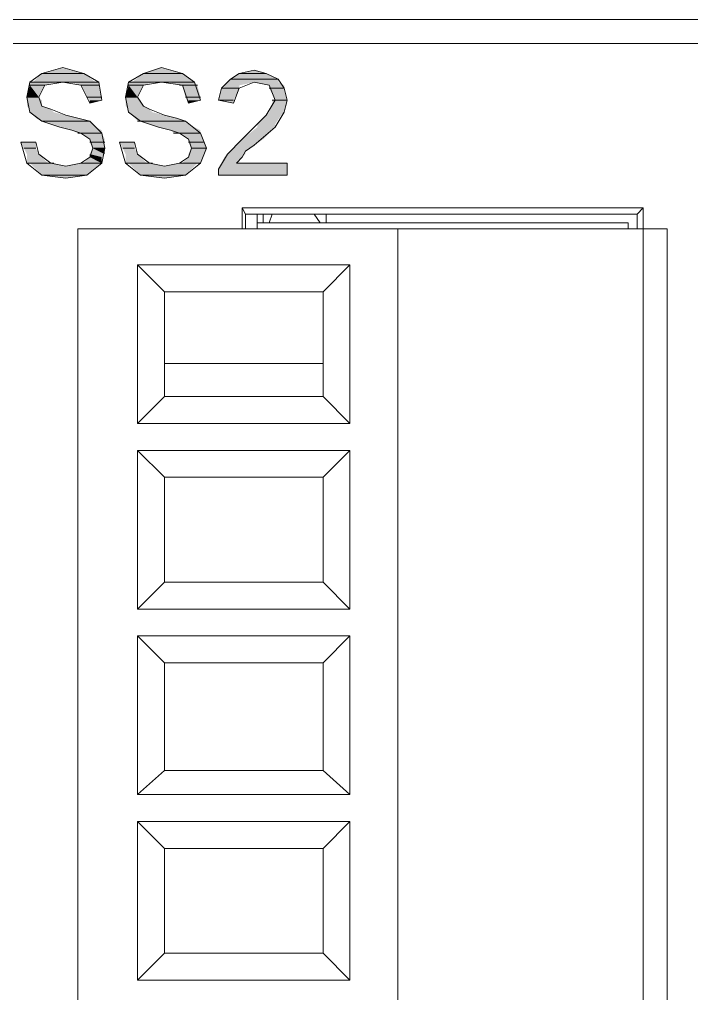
# Model space of a CAD drawing. Header units: millimetres. Extents: x 41 to 1635, y 11 to 1528.
# Drawn here: x 963.44 to 976.17, y 1180.03 to 1198.47 of the extents above; entities that cross this region are included whole.
import ezdxf

# ---------------------------------------------------------------- set-up
doc = ezdxf.new("R2010")
doc.units = ezdxf.units.MM
doc.header["$LTSCALE"] = 8
for name, color, linetype in [('Layer1', 3, 'CONTINUOUS'), ('PDF_Geometry', 7, 'CONTINUOUS'), ('PDF_Solid Fills', 7, 'CONTINUOUS')]:
    doc.layers.add(name, color=color, linetype=linetype)

# ---------------------------------------------------------------- blocks, each defined once
blk = doc.blocks.new('28SS211R')
at = {"layer": 'PDF_Geometry', "lineweight": 9}
for points in [[(45.894, 0.185), (45.384, 0.185), (0.177, 0.185)], [(45.894, -0.269), (-0.333, -0.269), (-0.333, -89.721)], [(15.076, -3.384), (22.667, -3.384), (22.554, -3.498)], [(15.133, -3.498), (15.076, -3.384), (15.076, -3.781)], [(15.133, -3.498), (15.133, -3.781)], [(22.554, -3.498), (15.133, -3.498)], [(15.359, -3.781), (15.359, -3.498)], [(15.472, -3.498), (15.472, -3.668)], [(15.586, -3.668), (15.642, -3.498)], [(16.549, -3.668), (16.435, -3.498)], [(16.662, -3.498), (16.662, -3.668)], [(22.554, -3.781), (22.554, -3.498)], [(22.667, -3.384), (22.667, -3.781), (22.667, -36.242)], [(15.359, -3.668), (22.384, -3.668)], [(22.384, -3.668), (22.384, -3.781)], [(11.96, -36.242), (11.96, -3.781)], [(11.96, -36.242), (23.12, -36.242), (23.12, -3.781)], [(23.12, -3.781), (11.96, -3.781)], [(18.022, -36.242), (18.022, -3.781)], [(13.093, -4.461), (13.093, -7.463)], [(13.093, -4.461), (13.603, -4.971), (13.603, -6.953)], [(17.115, -4.461), (13.093, -4.461)], [(13.603, -4.971), (16.605, -4.971), (17.115, -4.461)], [(17.115, -7.463), (17.115, -4.461)], [(17.115, -7.463), (16.605, -6.953), (16.605, -4.971)], [(16.605, -6.33), (13.603, -6.33)], [(16.605, -6.953), (13.603, -6.953), (13.093, -7.463)], [(13.093, -7.463), (17.115, -7.463)], [(13.093, -7.973), (13.093, -10.976)], [(13.093, -7.973), (13.603, -8.483), (13.603, -10.466)], [(17.115, -7.973), (13.093, -7.973)], [(13.603, -8.483), (16.605, -8.483), (17.115, -7.973)], [(17.115, -10.976), (17.115, -7.973)], [(17.115, -10.976), (16.605, -10.466), (16.605, -8.483)], [(16.605, -10.466), (13.603, -10.466), (13.093, -10.976)], [(13.093, -10.976), (17.115, -10.976)], [(13.093, -11.486), (13.093, -14.488)], [(13.093, -11.486), (13.603, -11.995), (13.603, -14.035)], [(17.115, -11.486), (13.093, -11.486)], [(13.603, -11.995), (16.605, -11.995), (17.115, -11.486)], [(17.115, -14.488), (17.115, -11.486)], [(17.115, -14.488), (16.605, -14.035), (16.605, -11.995)], [(16.605, -14.035), (13.603, -14.035), (13.093, -14.488)], [(13.093, -14.488), (17.115, -14.488)], [(13.093, -14.998), (13.093, -18)], [(13.093, -14.998), (13.603, -15.508), (13.603, -17.491)], [(17.115, -14.998), (13.093, -14.998)], [(13.603, -15.508), (16.605, -15.508), (17.115, -14.998)], [(17.115, -18), (17.115, -14.998)], [(17.115, -18), (16.605, -17.491), (16.605, -15.508)], [(16.605, -17.491), (13.603, -17.491), (13.093, -18)], [(13.093, -18), (17.115, -18)]]:
    blk.add_lwpolyline(points, dxfattribs=at)
for points in [[(10.997, -2.535), (11.28, -2.761), (11.733, -2.818), (12.13, -2.761), (12.413, -2.535), (12.47, -2.251), (12.413, -1.968), (12.187, -1.742), (11.96, -1.685), (11.733, -1.628), (11.45, -1.515), (11.28, -1.458), (11.224, -1.288), (11.337, -1.062), (11.677, -1.005), (12.017, -1.062), (12.187, -1.402), (12.413, -1.345), (12.357, -1.005), (12.073, -0.835), (11.677, -0.722), (11.28, -0.835), (11.054, -1.005), (10.997, -1.288), (11.054, -1.572), (11.28, -1.742), (11.62, -1.855), (11.847, -1.911), (12.017, -1.968), (12.187, -2.081), (12.243, -2.251), (12.187, -2.421), (12.017, -2.535), (11.733, -2.591), (11.45, -2.535), (11.224, -2.365), (11.167, -2.138), (10.884, -2.138)], [(12.866, -2.535), (13.15, -2.761), (13.603, -2.818), (13.999, -2.761), (14.283, -2.535), (14.396, -2.251), (14.283, -1.968), (13.999, -1.742), (13.83, -1.685), (13.603, -1.628), (13.32, -1.515), (13.206, -1.458), (13.093, -1.288), (13.206, -1.062), (13.546, -1.005), (13.943, -1.062), (14.056, -1.402), (14.283, -1.345), (14.169, -1.005), (13.943, -0.835), (13.546, -0.722), (13.206, -0.835), (12.923, -1.005), (12.866, -1.288), (12.923, -1.572), (13.15, -1.742), (13.49, -1.855), (13.716, -1.911), (13.886, -1.968), (14.056, -2.081), (14.113, -2.251), (14.056, -2.421), (13.886, -2.535), (13.603, -2.591), (13.32, -2.535), (13.093, -2.365), (13.036, -2.138), (12.753, -2.138)], [(11.28, -0.835), (12.073, -0.835)], [(11.28, -0.835), (12.073, -0.835)], [(13.206, -0.835), (13.943, -0.835)], [(13.206, -0.835), (13.943, -0.835)], [(14.963, -2.535), (15.076, -2.421), (15.133, -2.308), (15.302, -2.195), (15.699, -1.855), (15.869, -1.572), (15.926, -1.345), (15.869, -1.118), (15.756, -0.948), (15.529, -0.835), (15.302, -0.778), (15.019, -0.835), (14.849, -0.948), (14.679, -1.118), (14.623, -1.345), (14.906, -1.402), (15.019, -1.118), (15.302, -1.005), (15.586, -1.062), (15.699, -1.345), (15.529, -1.628), (15.076, -2.081), (14.793, -2.365), (14.623, -2.648), (14.623, -2.761), (15.926, -2.761), (15.926, -2.535)], [(15.019, -0.835), (15.529, -0.835)], [(15.019, -0.835), (15.529, -0.835)], [(11.11, -1.005), (11.054, -1.005), (11.563, -1.005)], [(11.054, -1.005), (11.507, -1.005)], [(11.054, -1.005), (11.563, -1.005), (11.507, -1.005)], [(11.054, -1.062), (11.337, -1.062)], [(11.054, -1.062), (11.337, -1.062)], [(11.11, -1.005), (11.677, -1.005), (11.563, -1.005)], [(11.677, -1.005), (12.3, -1.005)], [(11.677, -1.005), (12.3, -1.005)], [(11.847, -1.005), (12.357, -1.005)], [(11.847, -1.005), (12.357, -1.005)], [(12.017, -1.062), (12.357, -1.062)], [(12.017, -1.062), (12.357, -1.062)], [(12.98, -1.005), (12.923, -1.005), (13.433, -1.005)], [(12.923, -1.005), (13.376, -1.005)], [(12.923, -1.005), (13.433, -1.005), (13.376, -1.005)], [(12.923, -1.062), (13.206, -1.062)], [(12.923, -1.062), (13.206, -1.062)], [(12.98, -1.005), (13.546, -1.005), (13.433, -1.005)], [(13.546, -1.005), (14.169, -1.005)], [(13.546, -1.005), (14.169, -1.005)], [(13.716, -1.005), (14.169, -1.005)], [(13.716, -1.005), (14.169, -1.005)], [(13.886, -1.062), (14.226, -1.062)], [(13.886, -1.062), (14.226, -1.062)], [(14.849, -0.948), (15.756, -0.948)], [(14.849, -0.948), (15.756, -0.948)], [(10.997, -1.288), (11.224, -1.288)], [(10.997, -1.288), (11.224, -1.288)], [(12.13, -1.288), (12.413, -1.288)], [(12.13, -1.288), (12.413, -1.288)], [(12.866, -1.288), (13.093, -1.288)], [(12.866, -1.288), (13.093, -1.288)], [(13.999, -1.288), (14.283, -1.288)], [(13.999, -1.288), (14.283, -1.288)], [(14.736, -1.118), (14.679, -1.118), (15.019, -1.118)], [(14.679, -1.118), (15.019, -1.118)], [(14.679, -1.118), (15.019, -1.118)], [(14.736, -1.118), (15.019, -1.118)], [(15.586, -1.118), (15.869, -1.118)], [(15.586, -1.118), (15.869, -1.118)], [(15.586, -1.118), (15.869, -1.118)], [(15.586, -1.118), (15.869, -1.118)], [(14.623, -1.345), (14.906, -1.345)], [(14.623, -1.345), (14.906, -1.345)], [(14.623, -1.345), (14.906, -1.345)], [(14.623, -1.345), (14.906, -1.345)], [(15.699, -1.345), (15.642, -1.345), (15.926, -1.345)], [(15.699, -1.345), (15.926, -1.345)], [(15.699, -1.345), (15.926, -1.345)], [(15.699, -1.345), (15.926, -1.345)], [(11.28, -1.742), (12.187, -1.742)], [(11.28, -1.742), (12.187, -1.742)], [(13.093, -1.742), (13.999, -1.742)], [(13.093, -1.742), (13.999, -1.742)], [(11.96, -1.968), (12.413, -1.968)], [(11.96, -1.968), (12.413, -1.968)], [(13.773, -1.968), (14.283, -1.968)], [(13.773, -1.968), (14.283, -1.968)], [(11.167, -2.138), (10.884, -2.138), (11.167, -2.138)], [(12.187, -2.138), (12.47, -2.138)], [(12.187, -2.138), (12.47, -2.138)], [(13.036, -2.138), (12.753, -2.138), (13.036, -2.138)], [(14.056, -2.138), (14.339, -2.138)], [(14.056, -2.138), (14.339, -2.138)], [(10.94, -2.251), (11.167, -2.251)], [(10.94, -2.251), (11.167, -2.251)], [(12.243, -2.251), (12.47, -2.251)], [(12.243, -2.251), (12.47, -2.251)], [(12.81, -2.251), (13.036, -2.251)], [(12.81, -2.251), (13.036, -2.251)], [(14.113, -2.251), (14.396, -2.251)], [(14.113, -2.251), (14.396, -2.251)], [(10.997, -2.535), (11.45, -2.535)], [(10.997, -2.535), (11.45, -2.535)], [(11.054, -2.535), (11.45, -2.535)], [(11.054, -2.535), (11.45, -2.535)], [(11.054, -2.535), (11.507, -2.535)], [(11.054, -2.535), (11.507, -2.535)], [(12.073, -2.535), (12.017, -2.535), (12.413, -2.535)], [(12.017, -2.535), (12.413, -2.535)], [(12.017, -2.535), (12.413, -2.535)], [(12.017, -2.535), (12.413, -2.535)], [(12.017, -2.535), (12.413, -2.535)], [(12.073, -2.535), (12.413, -2.535)], [(12.866, -2.535), (13.32, -2.535)], [(12.866, -2.535), (13.32, -2.535)], [(12.866, -2.535), (13.32, -2.535)], [(12.866, -2.535), (13.32, -2.535)], [(12.923, -2.535), (13.376, -2.535)], [(12.923, -2.535), (13.376, -2.535)], [(13.943, -2.535), (13.886, -2.535), (14.283, -2.535)], [(13.886, -2.535), (14.283, -2.535)], [(13.886, -2.535), (14.283, -2.535)], [(13.886, -2.535), (14.226, -2.535)], [(13.886, -2.535), (14.283, -2.535), (14.226, -2.535)], [(13.943, -2.535), (14.283, -2.535)], [(14.963, -2.535), (15.926, -2.535)], [(11.28, -2.761), (12.13, -2.761)], [(11.28, -2.761), (12.13, -2.761)], [(13.15, -2.761), (13.999, -2.761)], [(13.15, -2.761), (13.999, -2.761)], [(14.623, -2.761), (15.926, -2.761)]]:
    blk.add_lwpolyline(points, close=True, dxfattribs=at)
at = {"layer": 'PDF_Solid Fills', "lineweight": 9, "transparency": 33554559}
for points in [[(11.677, -0.722), (11.28, -0.835), (12.073, -0.835)], [(13.546, -0.722), (13.206, -0.835), (13.943, -0.835)], [(11.28, -0.835), (11.11, -1.005), (12.3, -1.005)], [(11.28, -0.835), (12.073, -0.835), (12.3, -1.005)], [(13.206, -0.835), (12.98, -1.005), (14.169, -1.005)], [(13.206, -0.835), (13.943, -0.835), (14.169, -1.005)], [(15.019, -0.835), (14.849, -0.948), (15.756, -0.948)], [(15.302, -0.778), (15.019, -0.835), (15.529, -0.835)], [(15.019, -0.835), (15.529, -0.835), (15.756, -0.948)], [(11.054, -1.062), (10.997, -1.288), (11.224, -1.288)], [(11.054, -1.005), (11.054, -1.062), (11.337, -1.062)], [(11.054, -1.005), (11.507, -1.005), (11.337, -1.062)], [(11.054, -1.062), (11.337, -1.062), (11.224, -1.288)], [(11.847, -1.005), (12.017, -1.062), (12.357, -1.062)], [(11.847, -1.005), (12.357, -1.005), (12.357, -1.062)], [(12.017, -1.062), (12.13, -1.288), (12.413, -1.288)], [(12.017, -1.062), (12.357, -1.062), (12.413, -1.288)], [(12.923, -1.062), (12.866, -1.288), (13.093, -1.288)], [(12.923, -1.005), (12.923, -1.062), (13.206, -1.062)], [(12.923, -1.005), (13.376, -1.005), (13.206, -1.062)], [(12.923, -1.062), (13.206, -1.062), (13.093, -1.288)], [(13.716, -1.005), (13.886, -1.062), (14.226, -1.062)], [(13.716, -1.005), (14.169, -1.005), (14.226, -1.062)], [(13.943, -1.062), (13.999, -1.288), (14.283, -1.288)], [(13.943, -1.062), (14.226, -1.062), (14.283, -1.288)], [(14.793, -1.005), (14.736, -1.062), (15.019, -1.062)], [(14.736, -1.062), (14.736, -1.118), (15.019, -1.118)], [(14.736, -1.062), (15.019, -1.062), (15.019, -1.118)], [(14.849, -0.948), (14.793, -1.005), (15.756, -1.005)], [(14.793, -1.005), (15.302, -1.005), (15.019, -1.062)], [(14.849, -0.948), (15.756, -0.948), (15.756, -1.005)], [(15.302, -1.005), (15.586, -1.062), (15.869, -1.062)], [(15.302, -1.005), (15.756, -1.005), (15.869, -1.062)], [(15.586, -1.062), (15.586, -1.118), (15.869, -1.118)], [(15.586, -1.062), (15.869, -1.062), (15.869, -1.118)], [(10.997, -1.288), (10.997, -1.345), (11.28, -1.345)], [(10.997, -1.288), (11.224, -1.288), (11.28, -1.345)], [(12.13, -1.288), (12.187, -1.345), (12.413, -1.345)], [(12.13, -1.288), (12.413, -1.288), (12.413, -1.345)], [(12.866, -1.288), (12.866, -1.345), (13.15, -1.345)], [(12.866, -1.288), (13.093, -1.288), (13.15, -1.345)], [(13.999, -1.288), (14.056, -1.345), (14.283, -1.345)], [(13.999, -1.288), (14.283, -1.288), (14.283, -1.345)], [(14.679, -1.118), (14.623, -1.345), (14.906, -1.345)], [(14.679, -1.118), (15.019, -1.118), (14.906, -1.345)], [(15.586, -1.118), (15.699, -1.345), (15.926, -1.345)], [(15.586, -1.118), (15.869, -1.118), (15.926, -1.345)], [(10.997, -1.345), (10.997, -1.402), (11.28, -1.402)], [(10.997, -1.345), (11.28, -1.345), (11.28, -1.402)], [(10.997, -1.402), (10.997, -1.458), (11.28, -1.458)], [(10.997, -1.402), (11.28, -1.402), (11.28, -1.458)], [(10.997, -1.458), (11.054, -1.515), (11.45, -1.515)], [(10.997, -1.458), (11.28, -1.458), (11.45, -1.515)], [(12.187, -1.345), (12.413, -1.345), (12.187, -1.402)], [(12.866, -1.345), (12.866, -1.402), (13.15, -1.402)], [(12.866, -1.345), (13.15, -1.345), (13.15, -1.402)], [(12.866, -1.402), (12.866, -1.458), (13.206, -1.458)], [(12.866, -1.402), (13.15, -1.402), (13.206, -1.458)], [(12.866, -1.458), (12.923, -1.515), (13.32, -1.515)], [(12.866, -1.458), (13.206, -1.458), (13.32, -1.515)], [(14.056, -1.345), (14.283, -1.345), (14.056, -1.402)], [(14.623, -1.345), (14.906, -1.345), (14.906, -1.402)], [(15.642, -1.402), (15.586, -1.572), (15.869, -1.572)], [(15.642, -1.345), (15.642, -1.402), (15.926, -1.402)], [(15.642, -1.345), (15.926, -1.345), (15.926, -1.402)], [(15.642, -1.402), (15.926, -1.402), (15.869, -1.572)], [(11.054, -1.515), (11.054, -1.572), (11.507, -1.572)], [(11.054, -1.515), (11.45, -1.515), (11.507, -1.572)], [(11.054, -1.572), (11.11, -1.628), (11.733, -1.628)], [(11.054, -1.572), (11.507, -1.572), (11.733, -1.628)], [(11.11, -1.628), (11.167, -1.685), (11.96, -1.685)], [(11.11, -1.628), (11.733, -1.628), (11.96, -1.685)], [(12.923, -1.515), (12.923, -1.572), (13.376, -1.572)], [(12.923, -1.515), (13.32, -1.515), (13.376, -1.572)], [(12.923, -1.572), (12.98, -1.628), (13.603, -1.628)], [(12.923, -1.572), (13.376, -1.572), (13.603, -1.628)], [(12.98, -1.628), (13.036, -1.685), (13.83, -1.685)], [(12.98, -1.628), (13.603, -1.628), (13.83, -1.685)], [(15.529, -1.628), (15.359, -1.798), (15.699, -1.798)], [(15.586, -1.572), (15.529, -1.628), (15.812, -1.628)], [(15.529, -1.628), (15.812, -1.628), (15.699, -1.798)], [(15.586, -1.572), (15.869, -1.572), (15.812, -1.628)], [(11.167, -1.685), (11.28, -1.742), (12.187, -1.742)], [(11.167, -1.685), (11.96, -1.685), (12.187, -1.742)], [(11.28, -1.742), (11.62, -1.855), (12.3, -1.855)], [(11.28, -1.742), (12.187, -1.742), (12.3, -1.855)], [(13.036, -1.685), (13.093, -1.742), (13.999, -1.742)], [(13.036, -1.685), (13.83, -1.685), (13.999, -1.742)], [(13.15, -1.742), (13.49, -1.855), (14.169, -1.855)], [(13.15, -1.742), (13.999, -1.742), (14.169, -1.855)], [(15.359, -1.798), (15.359, -1.855), (15.699, -1.855)], [(15.359, -1.798), (15.699, -1.798), (15.699, -1.855)], [(11.62, -1.855), (11.847, -1.911), (12.413, -1.911)], [(11.62, -1.855), (12.3, -1.855), (12.413, -1.911)], [(11.847, -1.911), (11.96, -1.968), (12.413, -1.968)], [(11.847, -1.911), (12.413, -1.911), (12.413, -1.968)], [(12.017, -1.968), (12.187, -2.081), (12.47, -2.081)], [(12.017, -1.968), (12.413, -1.968), (12.47, -2.081)], [(13.49, -1.855), (13.716, -1.911), (14.283, -1.911)], [(13.49, -1.855), (14.169, -1.855), (14.283, -1.911)], [(13.716, -1.911), (13.773, -1.968), (14.283, -1.968)], [(13.716, -1.911), (14.283, -1.911), (14.283, -1.968)], [(13.886, -1.968), (14.056, -2.081), (14.339, -2.081)], [(13.886, -1.968), (14.283, -1.968), (14.339, -2.081)], [(15.359, -1.855), (15.076, -2.081), (15.472, -2.081)], [(15.359, -1.855), (15.699, -1.855), (15.472, -2.081)], [(10.884, -2.138), (10.94, -2.251), (11.167, -2.251)], [(10.884, -2.138), (11.167, -2.138), (11.167, -2.251)], [(12.187, -2.081), (12.187, -2.138), (12.47, -2.138)], [(12.187, -2.081), (12.47, -2.081), (12.47, -2.138)], [(12.187, -2.138), (12.243, -2.251), (12.47, -2.251)], [(12.187, -2.138), (12.47, -2.138), (12.47, -2.251)], [(12.753, -2.138), (12.81, -2.251), (13.036, -2.251)], [(12.753, -2.138), (13.036, -2.138), (13.036, -2.251)], [(14.056, -2.081), (14.056, -2.138), (14.339, -2.138)], [(14.056, -2.081), (14.339, -2.081), (14.339, -2.138)], [(14.056, -2.138), (14.113, -2.251), (14.396, -2.251)], [(14.056, -2.138), (14.339, -2.138), (14.396, -2.251)], [(14.963, -2.195), (14.849, -2.308), (15.133, -2.308)], [(15.076, -2.081), (14.963, -2.195), (15.302, -2.195)], [(14.963, -2.195), (15.302, -2.195), (15.133, -2.308)], [(15.076, -2.081), (15.472, -2.081), (15.302, -2.195)], [(10.94, -2.251), (10.997, -2.365), (11.224, -2.365)], [(10.94, -2.251), (11.167, -2.251), (11.224, -2.365)], [(10.997, -2.365), (10.997, -2.421), (11.28, -2.421)], [(10.997, -2.365), (11.224, -2.365), (11.28, -2.421)], [(12.243, -2.251), (12.187, -2.365), (12.47, -2.365)], [(12.187, -2.365), (12.187, -2.421), (12.413, -2.421)], [(12.187, -2.365), (12.47, -2.365), (12.413, -2.421)], [(12.243, -2.251), (12.47, -2.251), (12.47, -2.365)], [(12.81, -2.251), (12.866, -2.365), (13.093, -2.365)], [(12.81, -2.251), (13.036, -2.251), (13.093, -2.365)], [(12.866, -2.365), (12.866, -2.421), (13.15, -2.421)], [(12.866, -2.365), (13.093, -2.365), (13.15, -2.421)], [(14.113, -2.251), (14.056, -2.365), (14.339, -2.365)], [(14.056, -2.365), (14.056, -2.421), (14.339, -2.421)], [(14.056, -2.365), (14.339, -2.365), (14.339, -2.421)], [(14.113, -2.251), (14.396, -2.251), (14.339, -2.365)], [(14.793, -2.365), (14.736, -2.421), (15.076, -2.421)], [(14.849, -2.308), (14.793, -2.365), (15.133, -2.365)], [(14.793, -2.365), (15.133, -2.365), (15.076, -2.421)], [(14.849, -2.308), (15.133, -2.308), (15.133, -2.365)], [(10.997, -2.421), (10.997, -2.535), (11.394, -2.535)], [(10.997, -2.421), (11.28, -2.421), (11.394, -2.535)], [(11.054, -2.535), (11.11, -2.591), (11.733, -2.591)], [(11.054, -2.535), (11.507, -2.535), (11.733, -2.591)], [(12.017, -2.535), (11.733, -2.591), (12.357, -2.591)], [(12.017, -2.535), (12.413, -2.535), (12.357, -2.591)], [(12.187, -2.421), (12.073, -2.535), (12.413, -2.535)], [(12.187, -2.421), (12.413, -2.421), (12.413, -2.535)], [(12.866, -2.421), (12.866, -2.535), (13.263, -2.535)], [(12.866, -2.421), (13.15, -2.421), (13.263, -2.535)], [(12.923, -2.535), (12.98, -2.591), (13.603, -2.591)], [(12.923, -2.535), (13.376, -2.535), (13.603, -2.591)], [(13.886, -2.535), (13.603, -2.591), (14.169, -2.591)], [(13.886, -2.535), (14.226, -2.535), (14.169, -2.591)], [(14.056, -2.421), (13.943, -2.535), (14.283, -2.535)], [(14.056, -2.421), (14.339, -2.421), (14.283, -2.535)], [(14.679, -2.535), (14.623, -2.648), (15.926, -2.648)], [(14.736, -2.421), (14.679, -2.535), (14.963, -2.535)], [(14.679, -2.535), (15.926, -2.535), (15.926, -2.648)], [(14.736, -2.421), (15.076, -2.421), (14.963, -2.535)], [(11.11, -2.591), (11.28, -2.761), (12.13, -2.761)], [(11.11, -2.591), (12.357, -2.591), (12.13, -2.761)], [(11.28, -2.761), (12.13, -2.761), (11.733, -2.818)], [(12.98, -2.591), (13.15, -2.761), (13.999, -2.761)], [(12.98, -2.591), (14.169, -2.591), (13.999, -2.761)], [(13.15, -2.761), (13.999, -2.761), (13.603, -2.818)], [(14.623, -2.648), (14.623, -2.761), (15.926, -2.761)], [(14.623, -2.648), (15.926, -2.648), (15.926, -2.761)]]:
    blk.add_solid(points, dxfattribs=at)

msp = doc.modelspace()

# ---------------------------------------------------------------- block references
at = {"layer": 'Layer1'}
msp.add_blockref('28SS211R', (952.583, 1198.284), dxfattribs=at)

doc.saveas('drawing.dxf')
